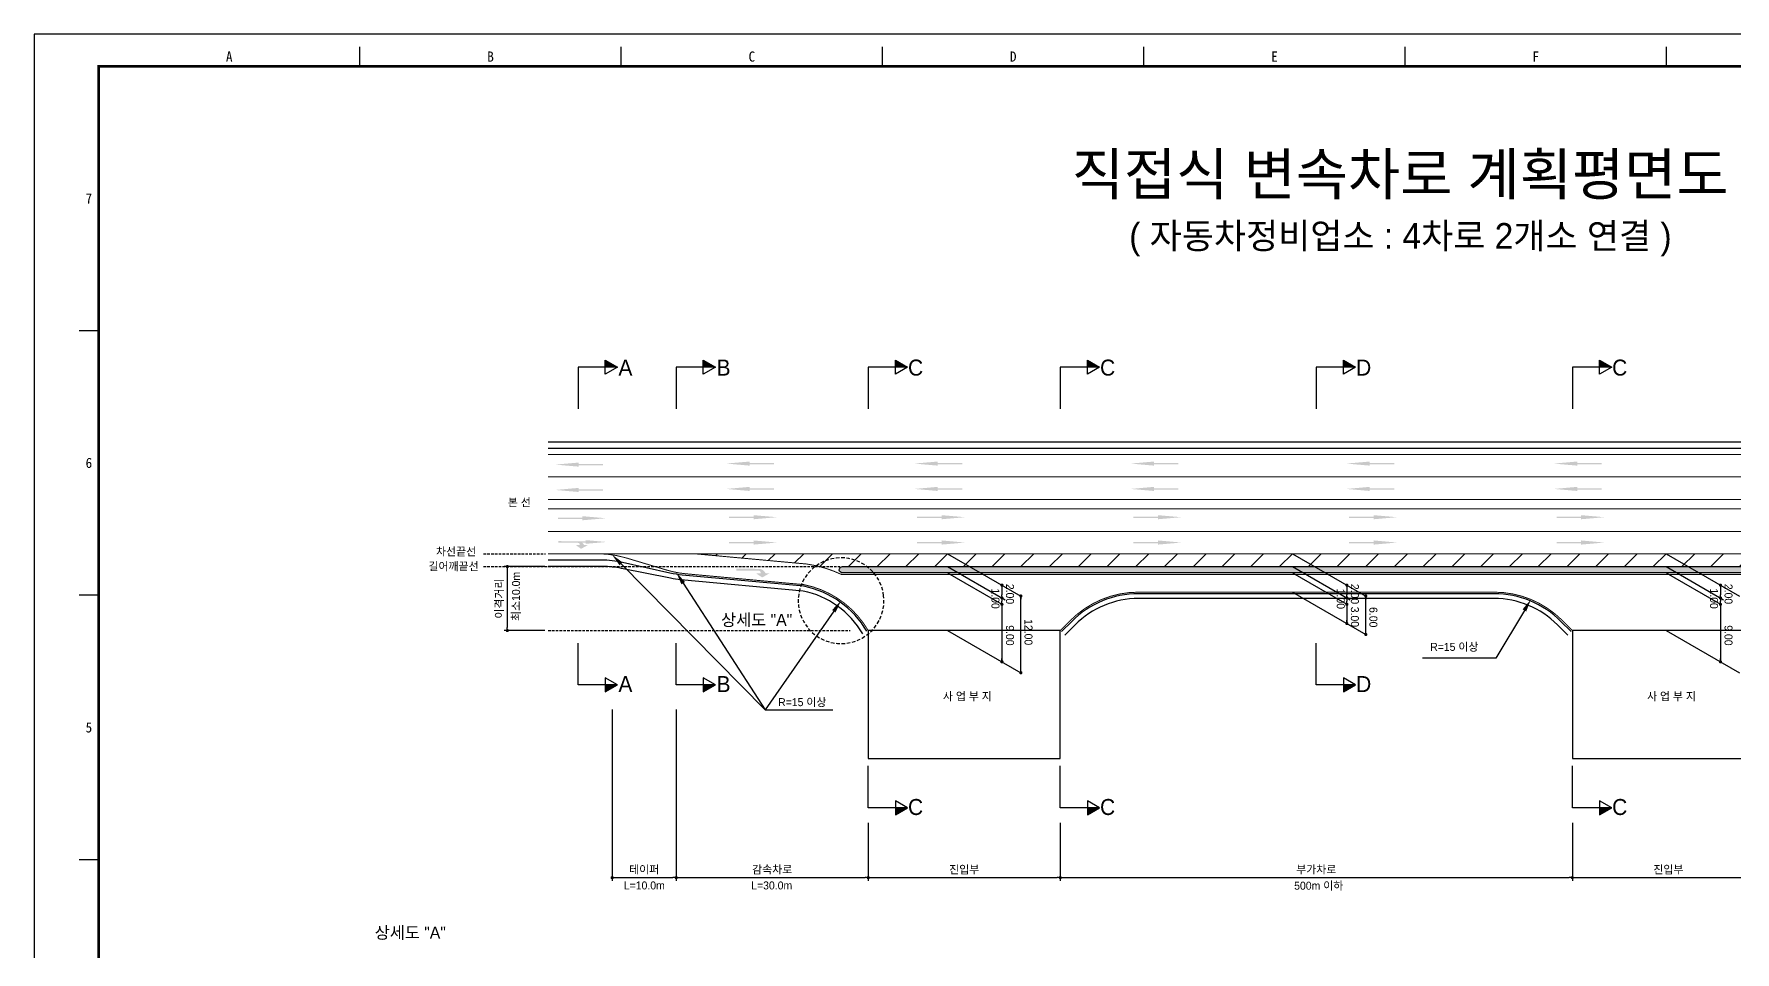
# Model space of a CAD drawing. Header units: millimetres. Extents: x 462 to 886, y -8 to 291.
# Drawn here: x 462.3 to 728, y 147.8 to 291.2 of the extents above; entities that cross this region are included whole.
import ezdxf
from ezdxf.enums import TextEntityAlignment as Align

# ---------------------------------------------------------------- set-up
doc = ezdxf.new("R2010")
doc.units = ezdxf.units.MM
doc.header["$LTSCALE"] = 0.25
doc.linetypes.add('HIDDEN', pattern=[9.525, 6.35, -3.175])
for name, color, linetype in [('CC-GSTR-0004', 4, 'Continuous'), ('CM-LANE-0030', 30, 'Continuous'), ('CZ-DIMT-0002', 7, 'Continuous'), ('CZ-LIN1-0007', 7, 'Continuous'), ('CZ-LIN2-0003', 3, 'Continuous'), ('CZ-LINE-0001', 7, 'Continuous'), ('CZ-TEXT-BOX0', 7, 'Continuous'), ('TITLE', 7, 'Continuous')]:
    doc.layers.add(name, color=color, linetype=linetype)
doc.styles.add('돋움', font='')
doc.styles.add('돋음체', font='')
doc.styles.get('돋움').set_extended_font_data('Dotum')
doc.styles.get('돋음체').set_extended_font_data('DotumChe')

# ---------------------------------------------------------------- blocks, each defined once
blk = doc.blocks.new('_Dot')
at = {"color": 0, "linetype": 'ByBlock', "lineweight": -2}
blk.add_line((-0.5, 0), (-1, 0), dxfattribs=at)
at = {"color": 0, "linetype": 'ByBlock', "const_width": 0.5}
blk.add_lwpolyline([(-0.25, 0, 1), (0.25, 0, 1)], format="xyb", close=True, dxfattribs=at)

msp = doc.modelspace()

# ---------------------------------------------------------------- hatches: boundary and pattern name
at = {"layer": 'CM-LANE-0030'}
h = msp.add_hatch(dxfattribs=at)
h.set_pattern_fill('ANSI31', color=256, style=0)
h.set_pattern_definition([(45, (-517.9577, -5.9876), (-2.245064, 2.245064), [])])
h.paths.add_polyline_path([(565.51, 209.99), (583.08, 208.38, -0.062108), (587.38, 206.99), (588.5, 206.99, 0.001633), (588.39, 207.05, -0.783474), (588.62, 207.99), (738.09, 207.99, -0.830663), (738.27, 207.03, 0.001236), (738.19, 206.99), (739.7, 206.99, -0.050333), (743.3, 207.71), (787.71, 209.99)])
at = {"layer": 'CZ-LIN1-0007'}
for points in [[(547.4, 224.24), (547.4, 224.03), (551.22, 224.03), (551.22, 223.81), (547.4, 223.81), (547.4, 223.6), (543.75, 223.92)], [(574.12, 224.4), (574.12, 224.19), (577.94, 224.19), (577.94, 223.97), (574.12, 223.97), (574.12, 223.76), (570.46, 224.08)], [(603.5, 224.4), (603.5, 224.19), (607.32, 224.19), (607.32, 223.97), (603.5, 223.97), (603.5, 223.76), (599.85, 224.08)], [(637.29, 224.4), (637.29, 224.19), (641.11, 224.19), (641.11, 223.97), (637.29, 223.97), (637.29, 223.76), (633.64, 224.08)], [(670.99, 224.4), (670.99, 224.19), (674.81, 224.19), (674.81, 223.97), (670.99, 223.97), (670.99, 223.76), (667.34, 224.08)], [(703.4, 224.4), (703.4, 224.19), (707.22, 224.19), (707.22, 223.97), (703.4, 223.97), (703.4, 223.76), (699.75, 224.08)], [(547.4, 220.28), (547.4, 220.07), (551.22, 220.07), (551.22, 219.85), (547.4, 219.85), (547.4, 219.64), (543.75, 219.96)], [(574.12, 220.44), (574.12, 220.23), (577.94, 220.23), (577.94, 220.01), (574.12, 220.01), (574.12, 219.8), (570.46, 220.12)], [(603.5, 220.44), (603.5, 220.23), (607.32, 220.23), (607.32, 220.01), (603.5, 220.01), (603.5, 219.8), (599.85, 220.12)], [(637.29, 220.44), (637.29, 220.23), (641.11, 220.23), (641.11, 220.01), (637.29, 220.01), (637.29, 219.8), (633.64, 220.12)], [(670.99, 220.44), (670.99, 220.23), (674.81, 220.23), (674.81, 220.01), (670.99, 220.01), (670.99, 219.8), (667.34, 220.12)], [(703.4, 220.44), (703.4, 220.23), (707.22, 220.23), (707.22, 220.01), (703.4, 220.01), (703.4, 219.8), (699.75, 220.12)], [(548, 215.86), (548, 215.65), (544.18, 215.65), (544.18, 215.44), (548, 215.44), (548, 215.22), (551.65, 215.54)], [(574.72, 216.02), (574.72, 215.81), (570.9, 215.81), (570.9, 215.6), (574.72, 215.6), (574.72, 215.38), (578.37, 215.7)], [(604.1, 216.02), (604.1, 215.81), (600.28, 215.81), (600.28, 215.6), (604.1, 215.6), (604.1, 215.38), (607.76, 215.7)], [(637.89, 216.02), (637.89, 215.81), (634.07, 215.81), (634.07, 215.6), (637.89, 215.6), (637.89, 215.38), (641.54, 215.7)], [(671.6, 216.02), (671.6, 215.81), (667.77, 215.81), (667.77, 215.6), (671.6, 215.6), (671.6, 215.38), (675.25, 215.7)], [(704, 216.02), (704, 215.81), (700.18, 215.81), (700.18, 215.6), (704, 215.6), (704, 215.38), (707.65, 215.7)], [(547.36, 211.94, -0.267976), (548.27, 211.34), (548.82, 211.34), (547.79, 210.76), (546.96, 211.33), (547.57, 211.34, 0.504994), (547.3, 211.7), (544.24, 211.72), (544.25, 211.96)], [(548.49, 212.12), (548.49, 211.92), (545.06, 211.93), (545.06, 211.73), (548.49, 211.73), (548.49, 211.54), (551.76, 211.83)], [(574.72, 212.07), (574.72, 211.85), (570.9, 211.85), (570.9, 211.64), (574.72, 211.64), (574.72, 211.42), (578.37, 211.74)], [(604.1, 212.07), (604.1, 211.85), (600.28, 211.85), (600.28, 211.64), (604.1, 211.64), (604.1, 211.42), (607.76, 211.74)], [(637.89, 212.07), (637.89, 211.85), (634.07, 211.85), (634.07, 211.64), (637.89, 211.64), (637.89, 211.42), (641.54, 211.74)], [(671.6, 212.07), (671.6, 211.85), (667.77, 211.85), (667.77, 211.64), (671.6, 211.64), (671.6, 211.42), (675.25, 211.74)], [(704, 212.07), (704, 211.85), (700.18, 211.85), (700.18, 211.64), (704, 211.64), (704, 211.42), (707.65, 211.74)], [(575.59, 207.63, -0.267976), (576.62, 206.94), (577.24, 206.94), (576.07, 206.28), (575.13, 206.93), (575.82, 206.94, 0.504994), (575.51, 207.35), (572.05, 207.37), (572.05, 207.65)]]:
    msp.add_hatch(color=256, dxfattribs=at).paths.add_polyline_path(points)
at = {"layer": 'CZ-LIN2-0003'}
h = msp.add_hatch(dxfattribs=at)
h.set_pattern_fill('CROSS', color=256, scale=0.075, style=0)
h.set_pattern_definition([(0, (-517.9577, -5.98765), (0.47625, 0.47625), [0.238125, -0.714375]), (90, (-517.83863, -6.1067), (-0.47625, 0.47625), [0.238125, -0.714375])])
h.paths.add_polyline_path([(738.09, 207.99), (588.62, 207.99, 0.783474), (588.39, 207.05, -0.001633), (588.5, 206.99), (738.19, 206.99, -0.001236), (738.27, 207.03, 0.830663)])
at = {"layer": 'CZ-LINE-0001'}
for points in [[(551.55, 240.26), (551.55, 239.16), (553.45, 239.16)], [(566.88, 240.26), (566.88, 239.16), (568.79, 239.16)], [(596.88, 240.26), (596.88, 239.16), (598.79, 239.16)], [(626.88, 240.26), (626.88, 239.16), (628.79, 239.16)], [(666.88, 240.26), (666.88, 239.16), (668.79, 239.16)], [(706.88, 240.26), (706.88, 239.16), (708.79, 239.16)], [(553.45, 189.49), (551.55, 189.49), (551.55, 188.4)], [(568.79, 189.49), (566.88, 189.49), (566.88, 188.4)], [(668.79, 189.49), (666.88, 189.49), (666.88, 188.4)], [(598.79, 170.29), (596.88, 170.29), (596.88, 169.19)], [(628.79, 170.29), (626.88, 170.29), (626.88, 169.19)], [(708.79, 170.29), (706.88, 170.29), (706.88, 169.19)]]:
    msp.add_hatch(color=256, dxfattribs=at).paths.add_polyline_path(points)

# ---------------------------------------------------------------- linework, layer by layer
at = {"color": 0, "linetype": 'ByBlock', "lineweight": -2}
for p, q in [((613.53, 204.84), (613.53, 204.59)), ((667.41, 204.84), (667.41, 204.59)), ((725.78, 204.84), (725.78, 204.59)), ((613.53, 203.34), (613.53, 203.59)), ((613.53, 202.84), (613.53, 202.59)), ((613.53, 202.34), (613.53, 202.59)), ((616.49, 203.13), (616.49, 202.88)), ((667.41, 203.34), (667.41, 203.59)), ((667.41, 202.84), (667.41, 202.59)), ((667.41, 202.34), (667.41, 202.59)), ((670.37, 203.13), (670.37, 202.88)), ((725.78, 203.34), (725.78, 203.59)), ((725.78, 202.84), (725.78, 202.59)), ((725.78, 202.34), (725.78, 202.59)), ((667.41, 199.34), (667.41, 199.59)), ((670.37, 197.63), (670.37, 197.88)), ((613.53, 193.35), (613.53, 193.6)), ((616.49, 191.64), (616.49, 191.89)), ((725.78, 193.35), (725.78, 193.6))]:
    msp.add_line(p, q, dxfattribs=at)
at = {"color": 0, "linetype": 'ByBlock', "const_width": 0.25}
for points in [[(613.53, 204.96, 1), (613.53, 205.21, 1)], [(667.41, 204.96, 1), (667.41, 205.21, 1)], [(725.78, 204.96, 1), (725.78, 205.21, 1)], [(613.53, 203.21, 1), (613.53, 202.96, 1)], [(613.53, 202.96, 1), (613.53, 203.21, 1)], [(613.53, 202.21, 1), (613.53, 201.96, 1)], [(616.49, 203.26, 1), (616.49, 203.51, 1)], [(667.41, 203.21, 1), (667.41, 202.96, 1)], [(667.41, 202.96, 1), (667.41, 203.21, 1)], [(667.41, 202.21, 1), (667.41, 201.96, 1)], [(670.37, 203.26, 1), (670.37, 203.51, 1)], [(725.78, 202.96, 1), (725.78, 203.21, 1)], [(725.78, 203.21, 1), (725.78, 202.96, 1)], [(725.78, 202.21, 1), (725.78, 201.96, 1)], [(667.41, 199.21, 1), (667.41, 198.96, 1)], [(670.37, 197.51, 1), (670.37, 197.26, 1)], [(613.53, 193.23, 1), (613.53, 192.98, 1)], [(616.49, 191.52, 1), (616.49, 191.27, 1)], [(725.78, 193.23, 1), (725.78, 192.98, 1)]]:
    msp.add_lwpolyline(points, format="xyb", close=True, dxfattribs=at)
at = {"layer": 'CC-GSTR-0004'}
for points in [[(542.64, 227.49), (822.64, 227.49)], [(542.64, 226.49), (822.64, 226.49)]]:
    msp.add_lwpolyline(points, dxfattribs=at)
for points in [[(592.43, 197.87, 0.214554), (582.58, 204.91), (563.59, 206.66), (563.59, 206.66, -0.032516), (561.67, 206.96), (561.67, 206.96), (554.27, 208.63, 0.055483), (550.97, 208.99), (542.64, 208.99)], [(591.78, 197.49, 0.213816), (582.48, 204.17), (563.35, 205.93), (563.35, 205.93, -0.026776), (561.76, 206.16), (561.76, 206.16), (554.11, 207.7, 0.049732), (551.15, 207.99), (542.64, 207.99)], [(702.47, 197.82), (700.86, 199.42, 0.198912), (690.43, 203.74), (634.86, 203.74, 0.198912), (624.43, 199.42), (622.82, 197.82)], [(701.94, 197.29), (700.33, 198.89, 0.198912), (690.43, 202.99), (634.86, 202.99, 0.198912), (624.96, 198.89), (623.35, 197.29)]]:
    msp.add_lwpolyline(points, format="xyb", dxfattribs=at)
at = {"layer": 'CM-LANE-0030', "const_width": 0.15}
for points in [[(542.64, 218.49), (822.64, 218.49)], [(542.64, 216.99), (822.64, 216.99)]]:
    msp.add_lwpolyline(points, dxfattribs=at)
msp.add_lwpolyline([(583.08, 208.38), (565.51, 209.99), (787.71, 209.99), (743.3, 207.71, 0.059897), (738.19, 206.74), (588.5, 206.74, 0.073871)], format="xyb", close=True, dxfattribs=at)
at = {"layer": 'CZ-LIN1-0007', "const_width": 0.15}
msp.add_lwpolyline([(542.64, 225.49), (822.64, 225.49)], dxfattribs=at)
at = {"layer": 'CZ-LIN1-0007', "linetype": 'HIDDEN', "const_width": 0.15}
for points in [[(542.64, 221.99), (822.64, 221.99)], [(542.64, 213.49), (822.64, 213.49)], [(550.44, 209.99), (565.51, 209.99)]]:
    msp.add_lwpolyline(points, dxfattribs=at)
at = {"layer": 'CZ-LIN1-0007', "const_width": 0.15}
for points in [[(592.64, 197.99, 0.214787), (582.62, 205.16), (564.14, 206.86), (564.14, 206.86, -0.049984), (561.2, 207.43), (561.2, 207.43), (554.75, 209.36), (554.75, 209.36, 0.072993), (550.44, 209.99), (550.44, 209.99), (542.64, 209.99)], [(702.64, 197.99), (701.04, 199.6, 0.198912), (690.43, 203.99), (634.86, 203.99, 0.198912), (624.25, 199.6), (622.64, 197.99)]]:
    msp.add_lwpolyline(points, format="xyb", dxfattribs=at)
at = {"layer": 'CZ-LIN2-0003'}
msp.add_lwpolyline([(588.39, 207.05, -0.783474), (588.62, 207.99), (738.09, 207.99, -0.830663), (738.27, 207.03, 0.001236), (738.19, 206.99), (588.5, 206.99, 0.001633)], format="xyb", close=True, dxfattribs=at)
for points in [[(622.64, 197.99), (592.64, 197.99), (592.64, 177.99), (622.64, 177.99)], [(732.64, 197.99), (702.64, 197.99), (702.64, 177.99), (732.64, 177.99)]]:
    msp.add_lwpolyline(points, close=True, dxfattribs=at)
at = {"layer": 'CZ-LINE-0001'}
for p, q in [((553.45, 239.16), (547.31, 239.16)), ((547.31, 239.16), (547.31, 232.62)), ((551.55, 238.07), (551.55, 240.26)), ((551.55, 240.26), (553.45, 239.16)), ((553.45, 239.16), (551.55, 238.07)), ((568.79, 239.16), (562.64, 239.16)), ((562.64, 239.16), (562.64, 232.62)), ((566.88, 238.07), (566.88, 240.26)), ((566.88, 240.26), (568.79, 239.16)), ((568.79, 239.16), (566.88, 238.07)), ((598.79, 239.16), (592.64, 239.16)), ((592.64, 239.16), (592.64, 232.62)), ((596.88, 238.07), (596.88, 240.26)), ((596.88, 240.26), (598.79, 239.16)), ((598.79, 239.16), (596.88, 238.07)), ((628.79, 239.16), (622.64, 239.16)), ((622.64, 239.16), (622.64, 232.62)), ((626.88, 238.07), (626.88, 240.26)), ((626.88, 240.26), (628.79, 239.16)), ((628.79, 239.16), (626.88, 238.07)), ((668.79, 239.16), (662.64, 239.16)), ((662.64, 239.16), (662.64, 232.62)), ((666.88, 238.07), (666.88, 240.26)), ((666.88, 240.26), (668.79, 239.16)), ((668.79, 239.16), (666.88, 238.07)), ((708.79, 239.16), (702.64, 239.16)), ((702.64, 239.16), (702.64, 232.62)), ((706.88, 238.07), (706.88, 240.26)), ((706.88, 240.26), (708.79, 239.16)), ((708.79, 239.16), (706.88, 238.07)), ((605.03, 209.99), (616.49, 203.38)), ((658.91, 209.99), (670.37, 203.38)), ((717.28, 209.99), (728.74, 203.38)), ((542.14, 207.99), (535.76, 207.99)), ((536.26, 207.49), (536.26, 198.49)), ((605.03, 207.99), (614.03, 202.8)), ((605.03, 207.99), (614.03, 202.8)), ((658.91, 207.99), (667.91, 202.8)), ((658.91, 207.99), (667.91, 202.8)), ((717.28, 207.99), (726.28, 202.8)), ((717.28, 207.99), (726.28, 202.8)), ((605.03, 206.99), (613.53, 202.09)), ((658.91, 206.99), (667.41, 202.09)), ((717.28, 206.99), (725.78, 202.09)), ((613.53, 204.59), (613.53, 203.59)), ((613.53, 202.09), (613.53, 193.1)), ((616.49, 191.39), (616.49, 203.38)), ((658.91, 203.99), (670.37, 197.38)), ((667.41, 204.59), (667.41, 203.59)), ((667.41, 202.09), (667.41, 199.09)), ((670.37, 197.38), (670.37, 203.38)), ((725.78, 204.59), (725.78, 203.59)), ((725.78, 202.09), (725.78, 193.1)), ((542.14, 197.99), (535.76, 197.99)), ((605.03, 198.01), (616.49, 191.39)), ((717.28, 198.01), (728.74, 191.39)), ((547.31, 189.49), (547.31, 196.04)), ((562.64, 189.49), (562.64, 196.04)), ((662.64, 189.49), (662.64, 196.04)), ((553.45, 189.49), (547.31, 189.49)), ((553.45, 189.49), (551.55, 190.59)), ((551.55, 190.59), (551.55, 188.4)), ((551.55, 188.4), (553.45, 189.49)), ((568.79, 189.49), (562.64, 189.49)), ((568.79, 189.49), (566.88, 190.59)), ((566.88, 190.59), (566.88, 188.4)), ((566.88, 188.4), (568.79, 189.49)), ((668.79, 189.49), (662.64, 189.49)), ((668.79, 189.49), (666.88, 190.59)), ((666.88, 190.59), (666.88, 188.4)), ((666.88, 188.4), (668.79, 189.49)), ((552.64, 185.66), (552.64, 158.88)), ((562.64, 185.66), (562.64, 158.88)), ((562.64, 185.66), (562.64, 158.88)), ((576.56, 185.59), (587.13, 185.59)), ((592.64, 170.29), (592.64, 176.83)), ((622.64, 170.29), (622.64, 176.83)), ((702.64, 170.29), (702.64, 176.83)), ((598.79, 170.29), (592.64, 170.29)), ((598.79, 170.29), (596.88, 171.39)), ((596.88, 171.39), (596.88, 169.19)), ((596.88, 169.19), (598.79, 170.29)), ((628.79, 170.29), (622.64, 170.29)), ((628.79, 170.29), (626.88, 171.39)), ((626.88, 171.39), (626.88, 169.19)), ((626.88, 169.19), (628.79, 170.29)), ((708.79, 170.29), (702.64, 170.29)), ((708.79, 170.29), (706.88, 171.39)), ((706.88, 171.39), (706.88, 169.19)), ((706.88, 169.19), (708.79, 170.29)), ((592.64, 167.94), (592.64, 158.88)), ((592.64, 167.94), (592.64, 158.88)), ((622.64, 167.94), (622.64, 158.88)), ((622.64, 167.94), (622.64, 158.88)), ((702.64, 167.94), (702.64, 158.88)), ((702.64, 167.94), (702.64, 158.88)), ((553.14, 159.38), (562.14, 159.38)), ((563.14, 159.38), (592.14, 159.38)), ((593.14, 159.38), (622.14, 159.38)), ((623.14, 159.38), (702.14, 159.38)), ((703.14, 159.38), (732.14, 159.38))]:
    msp.add_line(p, q, dxfattribs=at)
at = {"layer": 'CZ-LINE-0001', "linetype": 'HIDDEN', "ltscale": 0.25}
for p, q in [((532.54, 209.99), (542.2, 209.99)), ((532.54, 207.99), (588.19, 207.99)), ((542.64, 197.99), (589.8, 197.99))]:
    msp.add_line(p, q, dxfattribs=at)
at = {"layer": 'CZ-LINE-0001', "linetype": 'HIDDEN', "ltscale": 0.35}
msp.add_line((595.05, 203.44), (595.05, 203.44), dxfattribs=at)
at = {"layer": 'CZ-LINE-0001'}
for points in [[(554.03, 208.41), (576.56, 185.59)], [(563.74, 205.39), (576.56, 185.59)], [(587.26, 201.01), (576.56, 185.59)], [(695.15, 201.14), (690.69, 193.67), (679.21, 193.67)]]:
    msp.add_lwpolyline(points, dxfattribs=at)
at = {"layer": 'CZ-LINE-0001', "linetype": 'HIDDEN', "ltscale": 0.35}
msp.add_arc((588.4, 202.65), 6.7, 6.7667, 6.749, dxfattribs=at)
at = {"layer": 'CZ-LINE-0001'}
for points in [[(553.79, 208.18), (552.62, 209.84), (554.26, 208.65)], [(563.46, 205.21), (562.66, 207.07), (564.02, 205.57)], [(586.99, 201.2), (588.4, 202.65), (587.53, 200.82)], [(694.86, 201.31), (696.17, 202.85), (695.43, 200.96)]]:
    msp.add_solid(points, dxfattribs=at)
at = {"layer": 'TITLE', "color": 7, "linetype": 'Continuous'}
for p, q in [((513.22, 286.16), (513.22, 289.19)), ((554.05, 286.16), (554.05, 289.19)), ((594.87, 286.16), (594.87, 289.19)), ((635.7, 286.16), (635.7, 289.19)), ((676.52, 286.16), (676.52, 289.19)), ((717.35, 286.16), (717.35, 289.19)), ((472.4, 244.84), (469.38, 244.84)), ((472.4, 203.51), (469.38, 203.51)), ((472.4, 162.18), (469.38, 162.18))]:
    msp.add_line(p, q, dxfattribs=at)
at = {"layer": 'TITLE'}
msp.add_lwpolyline([(462.32, -8.17), (885.68, -8.17), (885.68, 291.2), (462.32, 291.2)], close=True, dxfattribs=at)
at = {"layer": 'TITLE', "linetype": 'Continuous', "const_width": 0.403}
msp.add_lwpolyline([(472.4, -3.14), (472.4, 286.16), (880.65, 286.16), (880.65, -3.14)], close=True, dxfattribs=at)

# ---------------------------------------------------------------- block references
at = {"layer": 'CZ-LINE-0001', "xscale": 0.5, "yscale": 0.5, "zscale": 0.5}
for p, rotation in [((536.26, 207.99), 90), ((536.26, 197.99), 270), ((552.64, 159.38), 180), ((562.64, 159.38), 180), ((592.64, 159.38), 180), ((622.64, 159.38), 180), ((702.64, 159.38), 180)]:
    msp.add_blockref('_Dot', p, dxfattribs=dict(at, rotation=rotation))
for p in [(562.64, 159.38), (592.64, 159.38), (622.64, 159.38), (702.64, 159.38)]:
    msp.add_blockref('_Dot', p, dxfattribs=at)

# ---------------------------------------------------------------- texts
at = {"layer": 'CZ-DIMT-0002', "style": '돋움'}
for s, height, p in [('A', 2.5, (554.71, 239.08)), ('B', 2.5, (570.04, 239.08)), ('C', 2.5, (600.04, 239.08)), ('C', 2.5, (630.04, 239.08)), ('D', 2.5, (670.04, 239.08)), ('C', 2.5, (710.04, 239.08)), ('본 선', 1.25, (538.14, 218.02)), ('차선끝선', 1.25, (528.26, 210.33)), ('길어깨끝선', 1.25, (527.86, 208.02)), ('상세도 "A"', 1.875, (575.21, 199.66)), ('R=15 이상', 1.25, (684.2, 195.44)), ('A', 2.5, (554.71, 189.63)), ('B', 2.5, (570.04, 189.63)), ('D', 2.5, (670.04, 189.63)), ('R=15 이상', 1.25, (582.34, 186.8)), ('사 업 부 지', 1.25, (608.13, 187.71)), ('사 업 부 지', 1.25, (718.13, 187.71)), ('C', 2.5, (600.04, 170.42)), ('C', 2.5, (630.04, 170.42)), ('C', 2.5, (710.04, 170.42)), ('L=10.0m', 1.25, (557.66, 158.16)), ('L=30.0m', 1.25, (577.56, 158.16)), ('500m 이하', 1.25, (663.02, 158.12))]:
    msp.add_text(s, height=height, dxfattribs=at).set_placement(p, align=Align.MIDDLE_CENTER)
msp.add_text('최소10.0m', height=1.25, rotation=90, dxfattribs=at).set_placement((538.24, 199.48))
at = {"layer": 'CZ-DIMT-0002', "char_height": 1.25, "attachment_point": 5, "rotation": 270, "style": '돋움'}
for s, insert in [('\\A1;2.00', (614.78, 203.7)), ('\\A1;2.00', (668.66, 203.7)), ('\\A1;2.00', (727.03, 203.7)), ('1.00', (612.51, 202.98)), ('1.00', (666.45, 202.94)), ('1.00', (724.77, 202.98)), ('12.00', (617.67, 197.74)), ('3.00', (668.66, 200.12)), ('6.00', (671.55, 200.07)), ('9.00', (614.78, 197.23)), ('9.00', (727.03, 197.23))]:
    msp.add_mtext(s, dxfattribs=dict(at, insert=insert))
at = {"layer": 'CZ-LINE-0001', "insert": (535.07, 202.99), "char_height": 1.25, "attachment_point": 5, "rotation": 90, "style": '돋움'}
msp.add_mtext('\\A1;이격거리', dxfattribs=at)
at = {"layer": 'CZ-LINE-0001', "char_height": 1.25, "attachment_point": 5, "style": '돋움'}
for s, insert in [('\\A1;테이퍼', (557.64, 160.58)), ('\\A1;감속차로', (577.64, 160.58)), ('\\A1;진입부', (607.64, 160.58)), ('\\A1;부가차로', (662.64, 160.58)), ('\\A1;진입부', (717.64, 160.58))]:
    msp.add_mtext(s, dxfattribs=dict(at, insert=insert))
at = {"layer": 'CZ-TEXT-BOX0', "style": '돋움'}
msp.add_text('상세도 "A"', height=1.875, dxfattribs=at).set_placement((521.1, 150.79), align=Align.MIDDLE_CENTER)
at = {"layer": 'TITLE', "color": 3, "linetype": 'Continuous', "style": '돋음체'}
for s, p in [('A', (492.81, 287.68)), ('B', (533.64, 287.68)), ('C', (574.46, 287.68)), ('D', (615.29, 287.68)), ('E', (656.11, 287.68)), ('F', (696.93, 287.68)), ('7', (470.89, 265.51)), ('6', (470.89, 224.18)), ('5', (470.89, 182.85))]:
    msp.add_text(s, height=1.59, dxfattribs=at).set_placement(p, align=Align.MIDDLE)
at = {"layer": 'TITLE', "style": '돋움'}
for s, height, p in [('직접식 변속차로 계획평면도', 6.5, (675.74, 269.29)), ('( 자동차정비업소 : 4차로 2개소 연결 )', 4, (675.78, 259.66))]:
    msp.add_text(s, height=height, dxfattribs=at).set_placement(p, align=Align.MIDDLE_CENTER)

doc.saveas('drawing.dxf')
